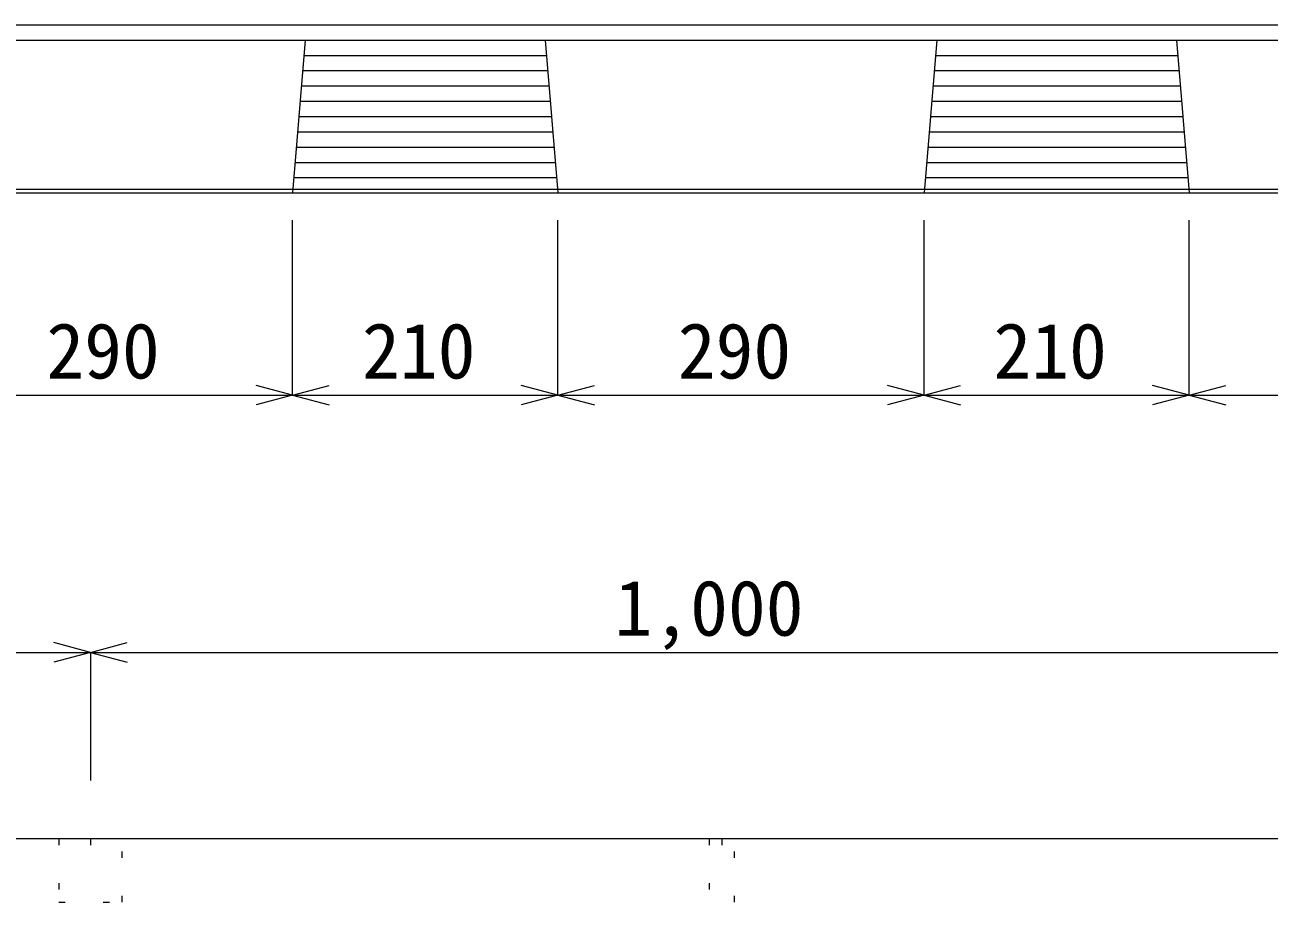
# Model space of a CAD drawing. Units: millimetres, scale not verified. Extents: x 229 to 5784, y 107 to 4117.
# Drawn here: x 1201 to 2187, y 1648 to 2342 of the extents above; entities that cross this region are included whole.
import ezdxf
from ezdxf.enums import TextEntityAlignment as Align

# ---------------------------------------------------------------- set-up
doc = ezdxf.new("R2010")
doc.units = ezdxf.units.MM
doc.header["$LTSCALE"] = 20
doc.linetypes.add('DOTTED', pattern=[1.75, 0.25, -1.5])
doc.layers.add('0-1', color=7, linetype='Continuous', lineweight=18)
doc.styles.add('ＭＳ ゴシック', font='')
doc.styles.get('ＭＳ ゴシック').set_extended_font_data('MS Gothic')

msp = doc.modelspace()

# ---------------------------------------------------------------- linework, layer by layer
at = {"layer": '0-1'}
for p, q in [((768.34, 2342.32), (2768.34, 2342.32)), ((768.34, 2342.32), (2768.34, 2342.32)), ((768.34, 2330.32), (2768.34, 2330.32)), ((1423.34, 2330.32), (1413.34, 2209.32)), ((1613.34, 2330.32), (1623.34, 2209.32)), ((1923.34, 2330.32), (1913.34, 2209.32)), ((2113.34, 2330.32), (2123.34, 2209.32)), ((1422.34, 2318.22), (1614.34, 2318.22)), ((1922.34, 2318.22), (2114.34, 2318.22)), ((1421.34, 2306.12), (1615.34, 2306.12)), ((1921.34, 2306.12), (2115.34, 2306.12)), ((1420.34, 2294.02), (1616.34, 2294.02)), ((1920.34, 2294.02), (2116.34, 2294.02)), ((1419.34, 2281.92), (1617.34, 2281.92)), ((1919.34, 2281.92), (2117.34, 2281.92)), ((1418.34, 2269.82), (1618.34, 2269.82)), ((1918.34, 2269.82), (2118.34, 2269.82)), ((1417.34, 2257.72), (1619.34, 2257.72)), ((1917.34, 2257.72), (2119.34, 2257.72)), ((1416.34, 2245.62), (1620.34, 2245.62)), ((1916.34, 2245.62), (2120.34, 2245.62)), ((1415.34, 2233.52), (1621.34, 2233.52)), ((1915.34, 2233.52), (2121.34, 2233.52)), ((1414.34, 2221.42), (1622.34, 2221.42)), ((1914.34, 2221.42), (2122.34, 2221.42)), ((768.34, 2212.32), (2768.34, 2212.32)), ((768.34, 2212.32), (2768.34, 2212.32)), ((768.34, 2209.32), (2768.34, 2209.32)), ((768.34, 2209.32), (2768.34, 2209.32)), ((1413.34, 2049.21), (1413.34, 2187.63)), ((1623.34, 2049.21), (1623.34, 2187.63)), ((1913.34, 2049.21), (1913.34, 2187.63)), ((2123.34, 2049.21), (2123.34, 2187.63)), ((1413.34, 2049.21), (1384.36, 2056.98)), ((1413.34, 2049.21), (1442.31, 2056.98)), ((1623.34, 2049.21), (1594.36, 2056.98)), ((1623.34, 2049.21), (1652.31, 2056.98)), ((1913.34, 2049.21), (1884.36, 2056.98)), ((1913.34, 2049.21), (1942.31, 2056.98)), ((2123.34, 2049.21), (2094.36, 2056.98)), ((2123.34, 2049.21), (2152.31, 2056.98)), ((1123.34, 2049.21), (1413.34, 2049.21)), ((1413.34, 2049.21), (1384.36, 2041.45)), ((1413.34, 2049.21), (1623.34, 2049.21)), ((1413.34, 2049.21), (1442.31, 2041.45)), ((1623.34, 2049.21), (1594.36, 2041.45)), ((1623.34, 2049.21), (1913.34, 2049.21)), ((1623.34, 2049.21), (1652.31, 2041.45)), ((1913.34, 2049.21), (1884.36, 2041.45)), ((1913.34, 2049.21), (2123.34, 2049.21)), ((1913.34, 2049.21), (1942.31, 2041.45)), ((2123.34, 2049.21), (2094.36, 2041.45)), ((2123.34, 2049.21), (2413.34, 2049.21)), ((2123.34, 2049.21), (2152.31, 2041.45)), ((1253.28, 1845.64), (1224.3, 1853.41)), ((1253.28, 1845.64), (1282.26, 1853.41)), ((753.28, 1845.64), (1253.28, 1845.64)), ((1253.28, 1845.64), (1224.3, 1837.88)), ((1253.28, 1845.64), (1253.28, 1744.1)), ((1253.28, 1845.64), (2253.28, 1845.64)), ((1253.28, 1845.64), (1282.26, 1837.88)), ((2753.28, 1697.94), (753.28, 1697.94))]:
    msp.add_line(p, q, dxfattribs=at)
at = {"layer": '0-1', "linetype": 'DOTTED'}
for p, q in [((1278.28, 1697.94), (1228.28, 1697.94)), ((1228.28, 1697.94), (1228.28, 1647.94)), ((1253.28, 1697.94), (1253.28, 1686.2)), ((1278.28, 1647.94), (1278.28, 1697.94)), ((1743.28, 1697.94), (1743.28, 1647.94)), ((1763.28, 1697.94), (1743.28, 1697.94)), ((1753.28, 1697.94), (1753.28, 1686.2)), ((1763.28, 1647.94), (1763.28, 1697.94)), ((1228.28, 1647.94), (1278.28, 1647.94))]:
    msp.add_line(p, q, dxfattribs=at)

# ---------------------------------------------------------------- texts
at = {"layer": '0-1', "style": 'ＭＳ ゴシック'}
for s, p in [('290', (1218.34, 2049.21)), ('210', (1468.34, 2049.21)), ('290', (1718.34, 2049.21)), ('210', (1968.34, 2049.21)), ('1,000', (1668.28, 1845.64))]:
    msp.add_text(s, height=43.99, dxfattribs=at).set_placement(p, align=Align.BOTTOM_LEFT)

doc.saveas('drawing.dxf')
